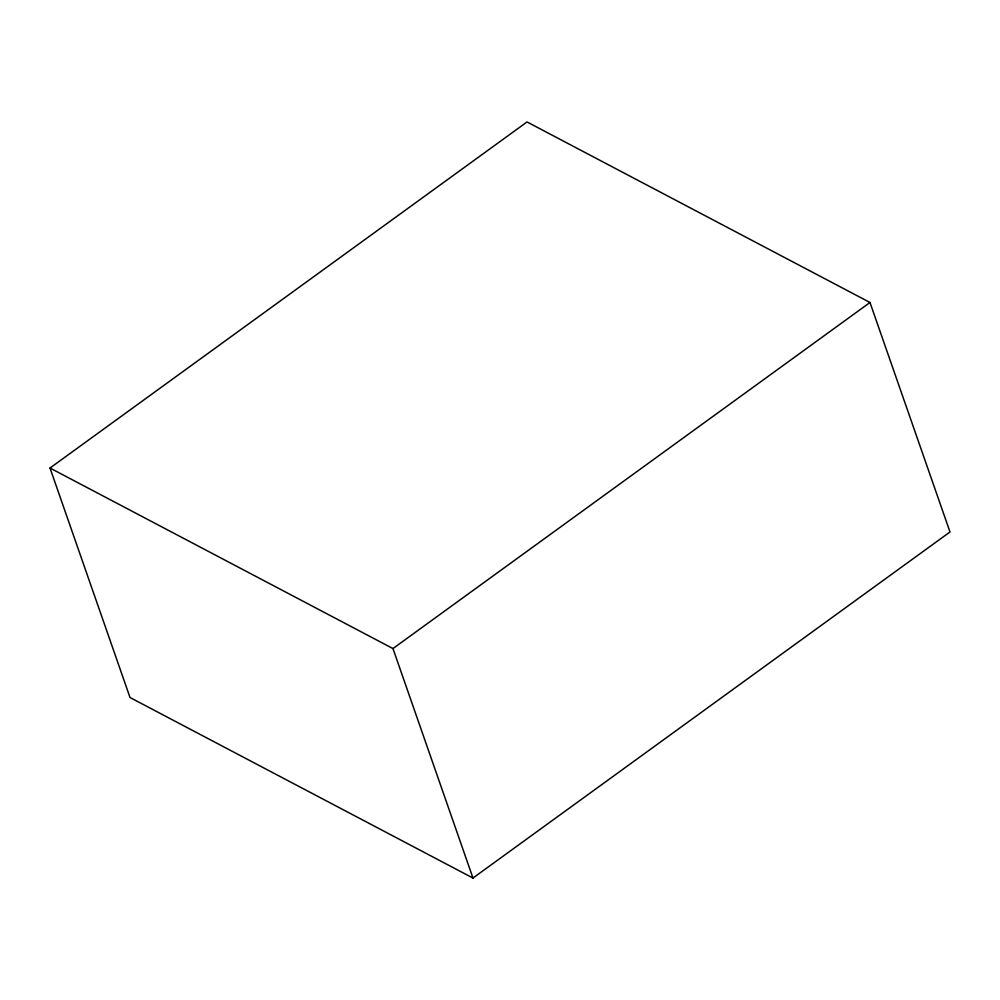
<?xml version="1.0" encoding="UTF-8"?>
<svg xmlns="http://www.w3.org/2000/svg" width="1000" height="1000" viewBox="0 0 1000 1000"><rect width="100%" height="100%" fill="white"/><g stroke="black" fill="none" stroke-linecap="round" stroke-linejoin="round"><path stroke-width="1.5" d="M50 468.025L527.025 121.95L869.987 302.488L950 531.975L472.975 878.05L130.013 697.513L50 468.025L392.962 648.562L472.975 878.05M392.962 648.562L869.987 302.488"/></g></svg>
